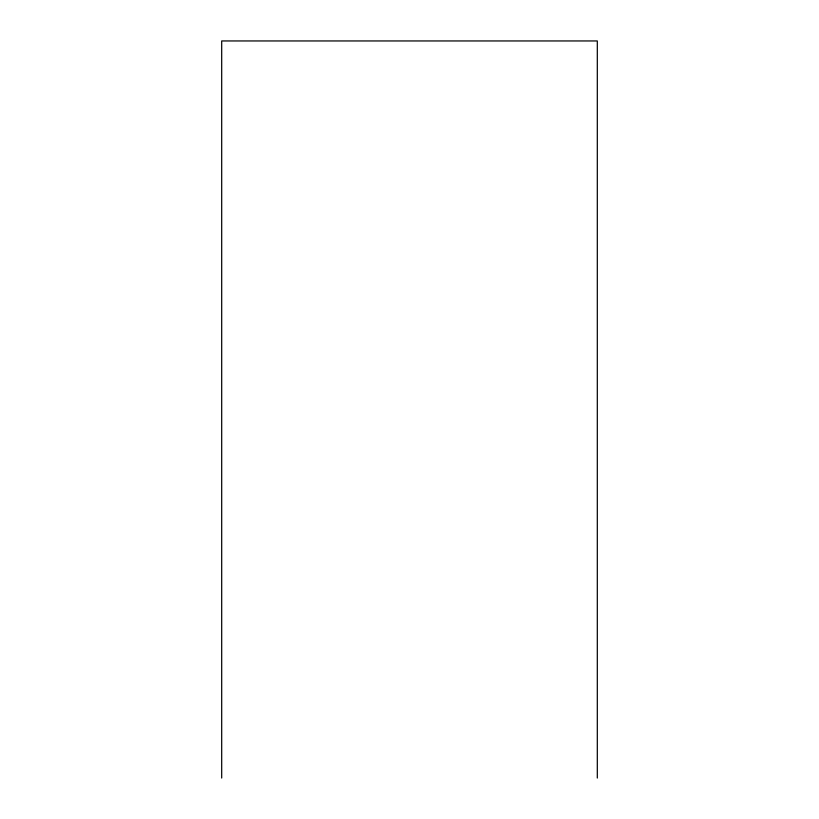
<?xml version="1.0" encoding="UTF-8"?>
<svg xmlns="http://www.w3.org/2000/svg" width="819" height="819" viewBox="0 0 819 819"><rect width="100%" height="100%" fill="white"/><g stroke="black" fill="none" stroke-linecap="round" stroke-linejoin="round"><path stroke-width="1.23" d="M597.307 778.05L597.307 40.95L221.693 40.95L221.693 778.05"/></g></svg>
